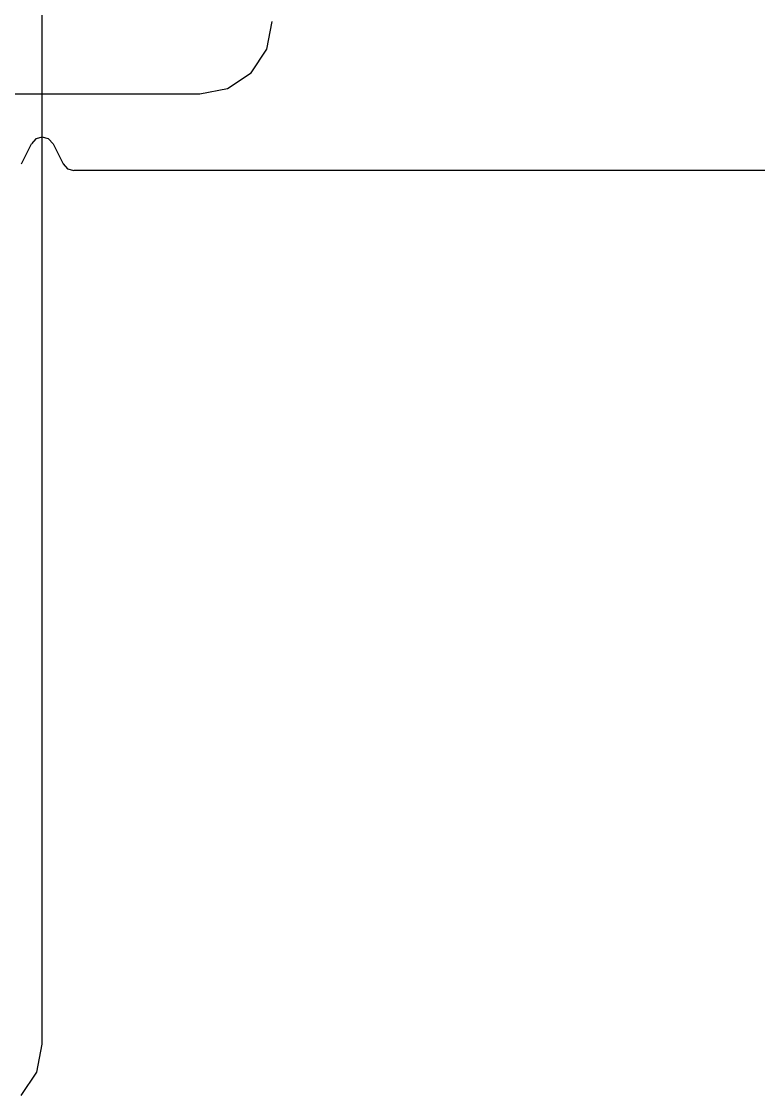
# Model space of a CAD drawing. Extents: x -257 to 298, y -311 to 343.
# Drawn here: x 26.17 to 58.74, y -70.37 to -22.91 of the extents above; entities that cross this region are included whole.
import ezdxf

# ---------------------------------------------------------------- set-up
doc = ezdxf.new("R2010")
doc.units = 0

msp = doc.modelspace()

# ---------------------------------------------------------------- linework, layer by layer
at = {"layer": 'Layer 1'}
for p, q in [((27.0933, -68.1111), (27.0933, 119.048)), ((27.0933, -68.1111), (27.0933, 119.048)), ((27.0933, -68.1111), (27.0933, 119.048)), ((27.0933, -68.1111), (27.0933, 119.048)), ((27.0933, -68.1111), (27.0933, 119.048)), ((27.0933, -68.1111), (27.0933, 119.048)), ((27.0933, -68.1111), (27.0933, 119.048)), ((27.0933, -68.1111), (27.0933, 119.048)), ((27.0933, -68.1111), (27.0933, 119.048)), ((27.0933, -68.1111), (27.0933, 119.048)), ((37.009715, -24.135287), (37.2533, -22.9107)), ((37.009715, -24.135287), (37.2533, -22.9107)), ((37.009715, -24.135287), (37.2533, -22.9107)), ((36.316042, -25.173442), (37.009715, -24.135287)), ((36.316042, -25.173442), (37.009715, -24.135287)), ((36.316042, -25.173442), (37.009715, -24.135287)), ((35.277887, -25.867115), (36.316042, -25.173442)), ((35.277887, -25.867115), (36.316042, -25.173442)), ((35.277887, -25.867115), (36.316042, -25.173442)), ((34.0533, -26.1107), (35.277887, -25.867115)), ((34.0533, -26.1107), (35.277887, -25.867115)), ((34.0533, -26.1107), (35.277887, -25.867115)), ((-34.0532, -26.1108), (34.0532, -26.1108)), ((-34.0532, -26.1108), (34.0532, -26.1108)), ((-34.0532, -26.1108), (34.0532, -26.1108)), ((26.1741, -29.204), (26.616314, -28.317823)), ((26.812883, -28.102934), (26.616245, -28.3181)), ((27.093272, -28.023281), (26.812883, -28.102934)), ((27.373662, -28.102934), (27.093272, -28.023281)), ((27.5703, -28.3181), (27.373662, -28.102934)), ((27.5704, -28.3178), (28.012614, -29.203977)), ((28.0126, -29.2025), (28.209235, -29.417677)), ((28.209235, -29.417677), (28.489629, -29.497337)), ((83.6266, -29.4975), (28.4895, -29.4975)), ((26.849715, -69.335287), (27.0933, -68.1107)), ((26.849715, -69.335287), (27.0933, -68.1107)), ((26.849715, -69.335287), (27.0933, -68.1107)), ((26.849715, -69.335287), (27.0933, -68.1107)), ((26.849715, -69.335287), (27.0933, -68.1107)), ((26.849715, -69.335287), (27.0933, -68.1107)), ((26.849715, -69.335287), (27.0933, -68.1107)), ((26.849715, -69.335287), (27.0933, -68.1107)), ((26.849715, -69.335287), (27.0933, -68.1107)), ((26.849715, -69.335287), (27.0933, -68.1107)), ((26.156042, -70.373442), (26.849715, -69.335287)), ((26.156042, -70.373442), (26.849715, -69.335287)), ((26.156042, -70.373442), (26.849715, -69.335287)), ((26.156042, -70.373442), (26.849715, -69.335287)), ((26.156042, -70.373442), (26.849715, -69.335287)), ((26.156042, -70.373442), (26.849715, -69.335287)), ((26.156042, -70.373442), (26.849715, -69.335287)), ((26.156042, -70.373442), (26.849715, -69.335287)), ((26.156042, -70.373442), (26.849715, -69.335287)), ((26.156042, -70.373442), (26.849715, -69.335287))]:
    msp.add_line(p, q, dxfattribs=at)

doc.saveas('drawing.dxf')
